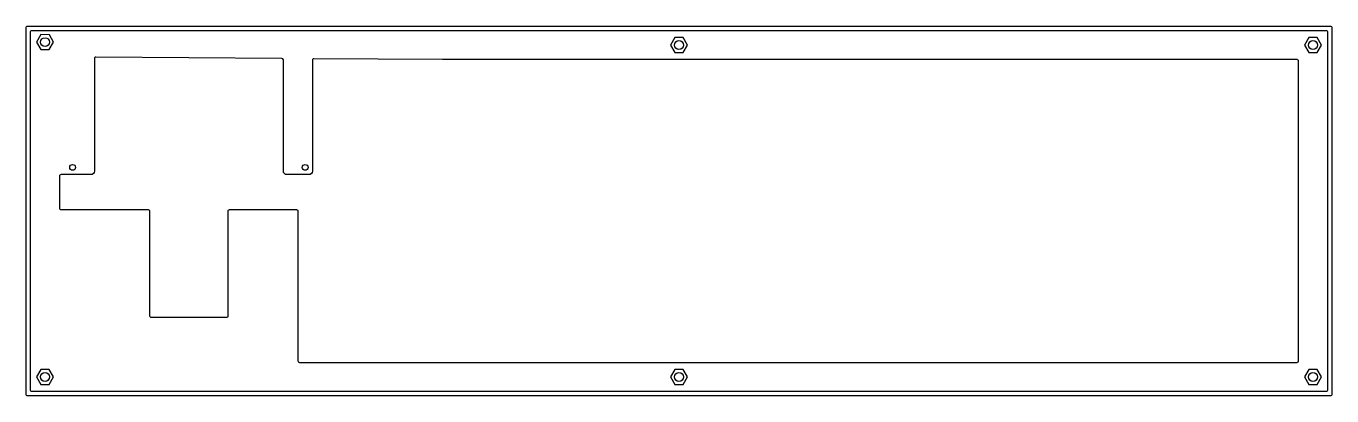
# Model space of a CAD drawing. Header units: millimetres. Extents: x -433 to 16, y -16 to 111.
import ezdxf

# ---------------------------------------------------------------- set-up
doc = ezdxf.new("R2010")
doc.units = ezdxf.units.MM
doc.layers.get('0').update_dxf_attribs({"linetype": 'CONTINUOUS'})

msp = doc.modelspace()

# ---------------------------------------------------------------- linework, layer by layer
for points in [[(-433.35, 110.63, -0.414214), (-432.85, 111.13), (15.38, 111.13, -0.414214), (15.88, 110.63), (15.88, -15.38, -0.414214), (15.38, -15.88), (-432.85, -15.88, -0.414214), (-433.35, -15.38)], [(-431.85, 109.13, -0.414214), (-431.35, 109.63), (13.88, 109.63, -0.414214), (14.38, 109.13), (14.38, -13.88, -0.414214), (13.88, -14.38), (-431.35, -14.38, -0.414214), (-431.85, -13.88)], [(-391.35, 48.12, -0.414214), (-390.85, 47.62), (-390.85, 11.62, 0.414214), (-390.35, 11.12), (-364.35, 11.12, 0.414214), (-363.85, 11.62), (-363.85, 47.62, -0.414214), (-363.35, 48.12), (-340.35, 48.12, -0.414214), (-339.85, 47.62), (-339.85, -3.88, 0.414214), (-339.35, -4.38), (3.88, -4.38, 0.414214), (4.38, -3.88), (4.38, 99.13, 0.414214), (3.88, 99.63), (-290.13, 99.63), (-334.35, 99.96, 0.416404), (-334.85, 99.46), (-334.85, 61.32, -0.414214), (-336.05, 60.12), (-343.65, 60.12, -0.414214), (-344.85, 61.32), (-344.85, 99.54, 0.412026), (-345.35, 100.04), (-409.35, 100.52, 0.416404), (-409.85, 100.02), (-409.85, 61.32, -0.414214), (-411.05, 60.12), (-421.35, 60.12, 0.414214), (-421.85, 59.62), (-421.85, 48.62, 0.414214), (-421.35, 48.12)]]:
    msp.add_lwpolyline(points, format="xyb", close=True)
for points in [[(-425.4, 103.09), (-423.91, 105.63), (-425.36, 108.19), (-428.31, 108.21), (-429.8, 105.68), (-428.34, 103.11)], [(-207.26, 102.08), (-205.79, 104.63), (-207.26, 107.18), (-210.21, 107.18), (-211.68, 104.63), (-210.21, 102.08)], [(10.85, 102.08), (12.33, 104.63), (10.85, 107.18), (7.91, 107.18), (6.44, 104.63), (7.91, 102.08)], [(-425.38, -11.93), (-423.91, -9.38), (-425.38, -6.83), (-428.32, -6.83), (-429.8, -9.38), (-428.32, -11.93)], [(-207.26, -11.93), (-205.79, -9.38), (-207.26, -6.83), (-210.21, -6.83), (-211.68, -9.38), (-210.21, -11.93)], [(10.85, -11.93), (12.33, -9.38), (10.85, -6.83), (7.91, -6.83), (6.44, -9.38), (7.91, -11.93)]]:
    msp.add_lwpolyline(points, close=True)
for centre, radius in [((-426.85, 105.65), 1.52), ((-208.74, 104.63), 1.52), ((9.38, 104.63), 1.52), ((-417.35, 62.62), 1), ((-417.35, 62.62), 1), ((-337.35, 62.62), 1), ((-337.35, 62.62), 1), ((-426.85, -9.38), 1.52), ((-208.74, -9.38), 1.52), ((9.38, -9.38), 1.53)]:
    msp.add_circle(centre, radius)

doc.saveas('drawing.dxf')
